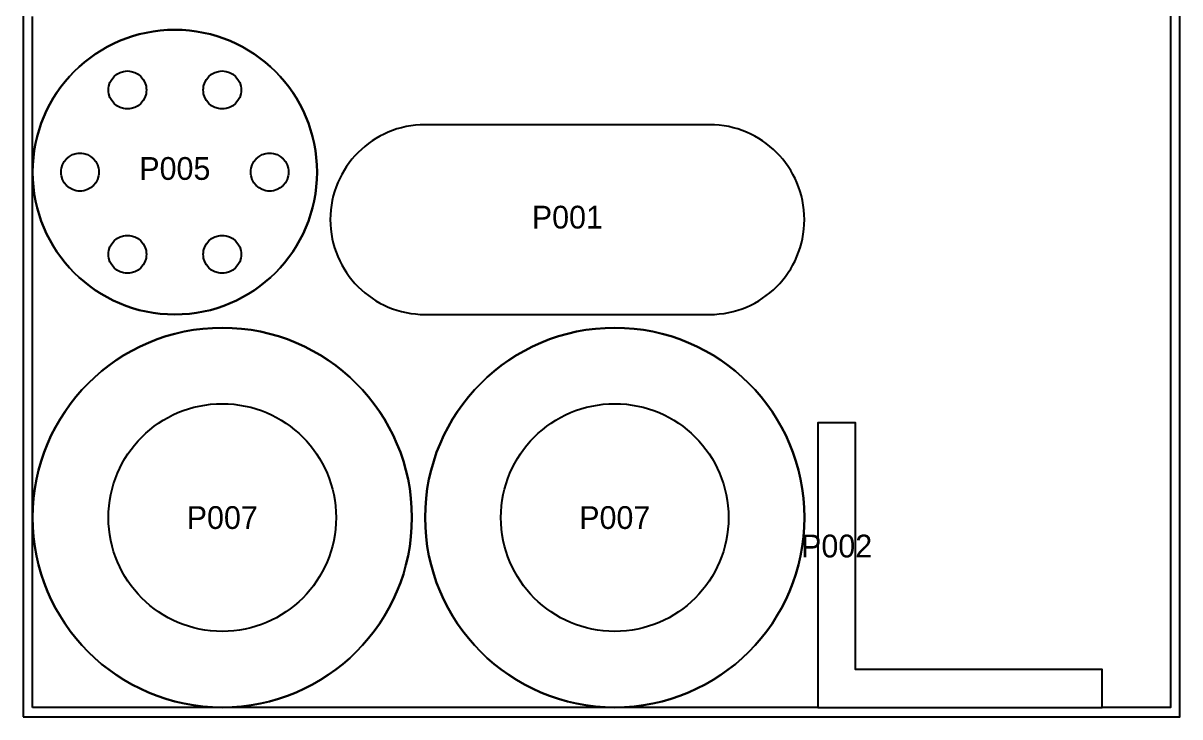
# Model space of a CAD drawing. Header units: millimetres. Extents: x 0 to 1220, y 0 to 2506.
# Drawn here: x 0 to 1220, y 0 to 731 of the extents above; entities that cross this region are included whole.
import ezdxf
from ezdxf.enums import TextEntityAlignment as Align

# ---------------------------------------------------------------- set-up
doc = ezdxf.new("R2010")
doc.units = ezdxf.units.MM
for name, color, linetype in [('CNC_BOUNDARY', 1, 'Continuous'), ('CUT', 7, 'Continuous'), ('ETCH', 2, 'Continuous'), ('OFFCUT', 4, 'Continuous')]:
    doc.layers.add(name, color=color, linetype=linetype)

msp = doc.modelspace()

# ---------------------------------------------------------------- linework, layer by layer
at = {"layer": 'CNC_BOUNDARY'}
msp.add_lwpolyline([(0, 0), (1220, 0), (1220, 2440), (0, 2440)], close=True, dxfattribs=at)
at = {"layer": 'CUT'}
for points in [[(310, 574), (309.8048, 566.281), (309.2256, 558.6634), (308.2717, 551.1565), (306.9525, 543.7698), (305.2776, 536.5127), (303.2563, 529.3946), (300.898, 522.425), (298.2123, 515.6132), (295.2084, 508.9688), (291.8958, 502.5011), (288.284, 496.2195), (284.3824, 490.1336), (280.2003, 484.2526), (275.7473, 478.5861), (271.0327, 473.1434), (266.066, 467.934), (260.8566, 462.9673), (255.4139, 458.2527), (249.7474, 453.7997), (243.8664, 449.6176), (237.7805, 445.716), (231.4989, 442.1042), (225.0312, 438.7916), (218.3868, 435.7877), (211.575, 433.102), (204.6054, 430.7437), (197.4873, 428.7224), (190.2302, 427.0475), (182.8435, 425.7283), (175.3366, 424.7744), (167.719, 424.1952), (160, 424), (152.281, 424.1952), (144.6634, 424.7744), (137.1565, 425.7283), (129.7698, 427.0475), (122.5127, 428.7224), (115.3946, 430.7437), (108.425, 433.102), (101.6132, 435.7877), (94.9688, 438.7916), (88.5011, 442.1042), (82.2195, 445.716), (76.1336, 449.6176), (70.2526, 453.7997), (64.5861, 458.2527), (59.1434, 462.9673), (53.934, 467.934), (48.9673, 473.1434), (44.2527, 478.5861), (39.7997, 484.2526), (35.6176, 490.1336), (31.716, 496.2195), (28.1042, 502.5011), (24.7916, 508.9688), (21.7877, 515.6132), (19.102, 522.425), (16.7437, 529.3946), (14.7224, 536.5127), (13.0475, 543.7698), (11.7283, 551.1565), (10.7744, 558.6634), (10.1952, 566.281), (10, 574), (10.1952, 581.719), (10.7744, 589.3366), (11.7283, 596.8435), (13.0475, 604.2302), (14.7224, 611.4873), (16.7437, 618.6054), (19.102, 625.575), (21.7877, 632.3868), (24.7916, 639.0312), (28.1042, 645.4989), (31.716, 651.7805), (35.6176, 657.8664), (39.7997, 663.7474), (44.2527, 669.4139), (48.9673, 674.8566), (53.934, 680.066), (59.1434, 685.0327), (64.5861, 689.7473), (70.2526, 694.2003), (76.1336, 698.3824), (82.2195, 702.284), (88.5011, 705.8958), (94.9688, 709.2084), (101.6132, 712.2123), (108.425, 714.898), (115.3946, 717.2563), (122.5127, 719.2776), (129.7698, 720.9525), (137.1565, 722.2717), (144.6634, 723.2256), (152.281, 723.8048), (160, 724), (167.719, 723.8048), (175.3366, 723.2256), (182.8435, 722.2717), (190.2302, 720.9525), (197.4873, 719.2776), (204.6054, 717.2563), (211.575, 714.898), (218.3868, 712.2123), (225.0312, 709.2084), (231.4989, 705.8958), (237.7805, 702.284), (243.8664, 698.3824), (249.7474, 694.2003), (255.4139, 689.7473), (260.8566, 685.0327), (266.066, 680.066), (271.0327, 674.8566), (275.7473, 669.4139), (280.2003, 663.7474), (284.3824, 657.8664), (288.284, 651.7805), (291.8958, 645.4989), (295.2084, 639.0312), (298.2123, 632.3868), (300.898, 625.575), (303.2563, 618.6054), (305.2776, 611.4873), (306.9525, 604.2302), (308.2717, 596.8435), (309.2256, 589.3366), (309.8048, 581.719), (310, 574)], [(130, 660.6025), (129.8967, 658.5577), (129.5937, 656.5718), (128.4283, 652.8176), (126.5843, 649.4204), (124.1421, 646.4604), (121.1822, 644.0182), (117.7849, 642.1742), (114.0307, 641.0089), (112.0449, 640.7058), (110, 640.6025), (107.9551, 640.7058), (105.9693, 641.0089), (102.2151, 642.1742), (98.8178, 644.0182), (95.8579, 646.4604), (93.4157, 649.4204), (91.5717, 652.8176), (90.4063, 656.5718), (90.1033, 658.5577), (90, 660.6025), (90.1033, 662.6474), (90.4063, 664.6332), (91.5717, 668.3874), (93.4157, 671.7847), (95.8579, 674.7447), (98.8178, 677.1869), (102.2151, 679.0308), (105.9693, 680.1962), (107.9551, 680.4993), (110, 680.6025), (112.0449, 680.4993), (114.0307, 680.1962), (117.7849, 679.0308), (121.1822, 677.1869), (124.1421, 674.7447), (126.5843, 671.7847), (128.4283, 668.3874), (129.5937, 664.6332), (129.8967, 662.6474), (130, 660.6025)], [(230, 660.6025), (229.8967, 658.5577), (229.5937, 656.5718), (228.4283, 652.8176), (226.5843, 649.4204), (224.1421, 646.4604), (221.1822, 644.0182), (217.7849, 642.1742), (214.0307, 641.0089), (212.0449, 640.7058), (210, 640.6025), (207.9551, 640.7058), (205.9693, 641.0089), (202.2151, 642.1742), (198.8178, 644.0182), (195.8579, 646.4604), (193.4157, 649.4204), (191.5717, 652.8176), (190.4063, 656.5718), (190.1033, 658.5577), (190, 660.6025), (190.1033, 662.6474), (190.4063, 664.6332), (191.5717, 668.3874), (193.4157, 671.7847), (195.8579, 674.7447), (198.8178, 677.1869), (202.2151, 679.0308), (205.9693, 680.1962), (207.9551, 680.4993), (210, 680.6025), (212.0449, 680.4993), (214.0307, 680.1962), (217.7849, 679.0308), (221.1822, 677.1869), (224.1421, 674.7447), (226.5843, 671.7847), (228.4283, 668.3874), (229.5937, 664.6332), (229.8967, 662.6474), (230, 660.6025)], [(424, 424), (724, 424), (729.146, 424.1301), (734.2244, 424.5163), (739.229, 425.1522), (744.1535, 426.0316), (748.9916, 427.1483), (753.7369, 428.4958), (758.3834, 430.068), (762.9245, 431.8585), (767.3541, 433.8611), (771.6659, 436.0695), (775.8536, 438.4773), (779.911, 441.0784), (783.8316, 443.8665), (787.6093, 446.8351), (791.2377, 449.9782), (794.7107, 453.2893), (798.0218, 456.7623), (801.1649, 460.3907), (804.1335, 464.1684), (806.9216, 468.089), (809.5227, 472.1464), (811.9305, 476.3341), (814.1389, 480.6459), (816.1415, 485.0755), (817.932, 489.6166), (819.5042, 494.2631), (820.8517, 499.0084), (821.9684, 503.8465), (822.8478, 508.771), (823.4837, 513.7756), (823.8699, 518.854), (824, 524), (823.8699, 529.146), (823.4837, 534.2244), (822.8478, 539.229), (821.9684, 544.1535), (820.8517, 548.9916), (819.5042, 553.7369), (817.932, 558.3834), (816.1415, 562.9245), (814.1389, 567.3541), (811.9305, 571.6659), (809.5227, 575.8536), (806.9216, 579.911), (804.1335, 583.8316), (801.1649, 587.6093), (798.0218, 591.2377), (794.7107, 594.7107), (791.2377, 598.0218), (787.6093, 601.1649), (783.8316, 604.1335), (779.911, 606.9216), (775.8536, 609.5227), (771.6659, 611.9305), (767.3541, 614.1389), (762.9245, 616.1415), (758.3834, 617.932), (753.7369, 619.5042), (748.9916, 620.8517), (744.1535, 621.9684), (739.229, 622.8478), (734.2244, 623.4837), (729.146, 623.8699), (724, 624), (424, 624), (418.854, 623.8699), (413.7756, 623.4837), (408.771, 622.8478), (403.8465, 621.9684), (399.0084, 620.8517), (394.2631, 619.5042), (389.6166, 617.932), (385.0755, 616.1415), (380.6459, 614.1389), (376.3341, 611.9305), (372.1464, 609.5227), (368.089, 606.9216), (364.1684, 604.1335), (360.3907, 601.1649), (356.7623, 598.0218), (353.2893, 594.7107), (349.9782, 591.2377), (346.8351, 587.6093), (343.8665, 583.8316), (341.0784, 579.911), (338.4773, 575.8536), (336.0695, 571.6659), (333.8611, 567.3541), (331.8585, 562.9245), (330.068, 558.3834), (328.4958, 553.7369), (327.1483, 548.9916), (326.0316, 544.1535), (325.1522, 539.229), (324.5163, 534.2244), (324.1301, 529.146), (324, 524), (324.1301, 518.854), (324.5163, 513.7756), (325.1522, 508.771), (326.0316, 503.8465), (327.1483, 499.0084), (328.4958, 494.2631), (330.068, 489.6166), (331.8585, 485.0755), (333.8611, 480.6459), (336.0695, 476.3341), (338.4773, 472.1464), (341.0784, 468.089), (343.8665, 464.1684), (346.8351, 460.3907), (349.9782, 456.7623), (353.2893, 453.2893), (356.7623, 449.9782), (360.3907, 446.8351), (364.1684, 443.8665), (368.089, 441.0784), (372.1464, 438.4773), (376.3341, 436.0695), (380.6459, 433.8611), (385.0755, 431.8585), (389.6166, 430.068), (394.2631, 428.4958), (399.0084, 427.1483), (403.8465, 426.0316), (408.771, 425.1522), (413.7756, 424.5163), (418.854, 424.1301), (424, 424)], [(80, 574), (79.8967, 571.9551), (79.5937, 569.9693), (78.4283, 566.2151), (76.5843, 562.8178), (74.1421, 559.8579), (71.1822, 557.4157), (67.7849, 555.5717), (64.0307, 554.4063), (62.0449, 554.1033), (60, 554), (57.9551, 554.1033), (55.9693, 554.4063), (52.2151, 555.5717), (48.8178, 557.4157), (45.8579, 559.8579), (43.4157, 562.8178), (41.5717, 566.2151), (40.4063, 569.9693), (40.1033, 571.9551), (40, 574), (40.1033, 576.0449), (40.4063, 578.0307), (41.5717, 581.7849), (43.4157, 585.1822), (45.8579, 588.1421), (48.8178, 590.5843), (52.2151, 592.4283), (55.9693, 593.5937), (57.9551, 593.8967), (60, 594), (62.0449, 593.8967), (64.0307, 593.5937), (67.7849, 592.4283), (71.1822, 590.5843), (74.1421, 588.1421), (76.5843, 585.1822), (78.4283, 581.7849), (79.5937, 578.0307), (79.8967, 576.0449), (80, 574)], [(280, 574), (279.8967, 571.9551), (279.5937, 569.9693), (278.4283, 566.2151), (276.5843, 562.8178), (274.1421, 559.8579), (271.1822, 557.4157), (267.7849, 555.5717), (264.0307, 554.4063), (262.0449, 554.1033), (260, 554), (257.9551, 554.1033), (255.9693, 554.4063), (252.2151, 555.5717), (248.8178, 557.4157), (245.8579, 559.8579), (243.4157, 562.8178), (241.5717, 566.2151), (240.4063, 569.9693), (240.1033, 571.9551), (240, 574), (240.1033, 576.0449), (240.4063, 578.0307), (241.5717, 581.7849), (243.4157, 585.1822), (245.8579, 588.1421), (248.8178, 590.5843), (252.2151, 592.4283), (255.9693, 593.5937), (257.9551, 593.8967), (260, 594), (262.0449, 593.8967), (264.0307, 593.5937), (267.7849, 592.4283), (271.1822, 590.5843), (274.1421, 588.1421), (276.5843, 585.1822), (278.4283, 581.7849), (279.5937, 578.0307), (279.8967, 576.0449), (280, 574)], [(130, 487.3975), (129.8967, 485.3526), (129.5937, 483.3668), (128.4283, 479.6126), (126.5843, 476.2153), (124.1421, 473.2553), (121.1822, 470.8131), (117.7849, 468.9692), (114.0307, 467.8038), (112.0449, 467.5007), (110, 467.3975), (107.9551, 467.5007), (105.9693, 467.8038), (102.2151, 468.9692), (98.8178, 470.8131), (95.8579, 473.2553), (93.4157, 476.2153), (91.5717, 479.6126), (90.4063, 483.3668), (90.1033, 485.3526), (90, 487.3975), (90.1033, 489.4423), (90.4063, 491.4282), (91.5717, 495.1824), (93.4157, 498.5796), (95.8579, 501.5396), (98.8178, 503.9818), (102.2151, 505.8258), (105.9693, 506.9911), (107.9551, 507.2942), (110, 507.3975), (112.0449, 507.2942), (114.0307, 506.9911), (117.7849, 505.8258), (121.1822, 503.9818), (124.1421, 501.5396), (126.5843, 498.5796), (128.4283, 495.1824), (129.5937, 491.4282), (129.8967, 489.4423), (130, 487.3975)], [(230, 487.3975), (229.8967, 485.3526), (229.5937, 483.3668), (228.4283, 479.6126), (226.5843, 476.2153), (224.1421, 473.2553), (221.1822, 470.8131), (217.7849, 468.9692), (214.0307, 467.8038), (212.0449, 467.5007), (210, 467.3975), (207.9551, 467.5007), (205.9693, 467.8038), (202.2151, 468.9692), (198.8178, 470.8131), (195.8579, 473.2553), (193.4157, 476.2153), (191.5717, 479.6126), (190.4063, 483.3668), (190.1033, 485.3526), (190, 487.3975), (190.1033, 489.4423), (190.4063, 491.4282), (191.5717, 495.1824), (193.4157, 498.5796), (195.8579, 501.5396), (198.8178, 503.9818), (202.2151, 505.8258), (205.9693, 506.9911), (207.9551, 507.2942), (210, 507.3975), (212.0449, 507.2942), (214.0307, 506.9911), (217.7849, 505.8258), (221.1822, 503.9818), (224.1421, 501.5396), (226.5843, 498.5796), (228.4283, 495.1824), (229.5937, 491.4282), (229.8967, 489.4423), (230, 487.3975)], [(410, 210), (409.7398, 199.708), (408.9674, 189.5512), (407.6956, 179.542), (405.9367, 169.693), (403.7035, 160.0169), (401.0084, 150.5261), (397.8641, 141.2333), (394.283, 132.151), (390.2778, 123.2917), (385.8611, 114.6681), (381.0453, 106.2927), (375.8431, 98.1781), (370.2671, 90.3368), (364.3297, 82.7814), (358.0436, 75.5245), (351.4214, 68.5786), (344.4755, 61.9564), (337.2186, 55.6703), (329.6632, 49.7329), (321.8219, 44.1569), (313.7073, 38.9547), (305.3319, 34.1389), (296.7083, 29.7222), (287.849, 25.717), (278.7667, 22.1359), (269.4739, 18.9916), (259.9831, 16.2965), (250.307, 14.0633), (240.458, 12.3044), (230.4488, 11.0326), (220.292, 10.2602), (210, 10), (199.708, 10.2602), (189.5512, 11.0326), (179.542, 12.3044), (169.693, 14.0633), (160.0169, 16.2965), (150.5261, 18.9916), (141.2333, 22.1359), (132.151, 25.717), (123.2917, 29.7222), (114.6681, 34.1389), (106.2927, 38.9547), (98.1781, 44.1569), (90.3368, 49.7329), (82.7814, 55.6703), (75.5245, 61.9564), (68.5786, 68.5786), (61.9564, 75.5245), (55.6703, 82.7814), (49.7329, 90.3368), (44.1569, 98.1781), (38.9547, 106.2927), (34.1389, 114.6681), (29.7222, 123.2917), (25.717, 132.151), (22.1359, 141.2333), (18.9916, 150.5261), (16.2965, 160.0169), (14.0633, 169.693), (12.3044, 179.542), (11.0326, 189.5512), (10.2602, 199.708), (10, 210), (10.2602, 220.292), (11.0326, 230.4488), (12.3044, 240.458), (14.0633, 250.307), (16.2965, 259.9831), (18.9916, 269.4739), (22.1359, 278.7667), (25.717, 287.849), (29.7222, 296.7083), (34.1389, 305.3319), (38.9547, 313.7073), (44.1569, 321.8219), (49.7329, 329.6632), (55.6703, 337.2186), (61.9564, 344.4755), (68.5786, 351.4214), (75.5245, 358.0436), (82.7814, 364.3297), (90.3368, 370.2671), (98.1781, 375.8431), (106.2927, 381.0453), (114.6681, 385.8611), (123.2917, 390.2778), (132.151, 394.283), (141.2333, 397.8641), (150.5261, 401.0084), (160.0169, 403.7035), (169.693, 405.9367), (179.542, 407.6956), (189.5512, 408.9674), (199.708, 409.7398), (210, 410), (220.292, 409.7398), (230.4488, 408.9674), (240.458, 407.6956), (250.307, 405.9367), (259.9831, 403.7035), (269.4739, 401.0084), (278.7667, 397.8641), (287.849, 394.283), (296.7083, 390.2778), (305.3319, 385.8611), (313.7073, 381.0453), (321.8219, 375.8431), (329.6632, 370.2671), (337.2186, 364.3297), (344.4755, 358.0436), (351.4214, 351.4214), (358.0436, 344.4755), (364.3297, 337.2186), (370.2671, 329.6632), (375.8431, 321.8219), (381.0453, 313.7073), (385.8611, 305.3319), (390.2778, 296.7083), (394.283, 287.849), (397.8641, 278.7667), (401.0084, 269.4739), (403.7035, 259.9831), (405.9367, 250.307), (407.6956, 240.458), (408.9674, 230.4488), (409.7398, 220.292), (410, 210)], [(824, 210), (823.7398, 199.708), (822.9674, 189.5512), (821.6956, 179.542), (819.9367, 169.693), (817.7035, 160.0169), (815.0084, 150.5261), (811.8641, 141.2333), (808.283, 132.151), (804.2778, 123.2917), (799.8611, 114.6681), (795.0453, 106.2927), (789.8431, 98.1781), (784.2671, 90.3368), (778.3297, 82.7814), (772.0436, 75.5245), (765.4214, 68.5786), (758.4755, 61.9564), (751.2186, 55.6703), (743.6632, 49.7329), (735.8219, 44.1569), (727.7073, 38.9547), (719.3319, 34.1389), (710.7083, 29.7222), (701.849, 25.717), (692.7667, 22.1359), (683.4739, 18.9916), (673.9831, 16.2965), (664.307, 14.0633), (654.458, 12.3044), (644.4488, 11.0326), (634.292, 10.2602), (624, 10), (613.708, 10.2602), (603.5512, 11.0326), (593.542, 12.3044), (583.693, 14.0633), (574.0169, 16.2965), (564.5261, 18.9916), (555.2333, 22.1359), (546.151, 25.717), (537.2917, 29.7222), (528.6681, 34.1389), (520.2927, 38.9547), (512.1781, 44.1569), (504.3368, 49.7329), (496.7814, 55.6703), (489.5245, 61.9564), (482.5786, 68.5786), (475.9564, 75.5245), (469.6703, 82.7814), (463.7329, 90.3368), (458.1569, 98.1781), (452.9547, 106.2927), (448.1389, 114.6681), (443.7222, 123.2917), (439.717, 132.151), (436.1359, 141.2333), (432.9916, 150.5261), (430.2965, 160.0169), (428.0633, 169.693), (426.3044, 179.542), (425.0326, 189.5512), (424.2602, 199.708), (424, 210), (424.2602, 220.292), (425.0326, 230.4488), (426.3044, 240.458), (428.0633, 250.307), (430.2965, 259.9831), (432.9916, 269.4739), (436.1359, 278.7667), (439.717, 287.849), (443.7222, 296.7083), (448.1389, 305.3319), (452.9547, 313.7073), (458.1569, 321.8219), (463.7329, 329.6632), (469.6703, 337.2186), (475.9564, 344.4755), (482.5786, 351.4214), (489.5245, 358.0436), (496.7814, 364.3297), (504.3368, 370.2671), (512.1781, 375.8431), (520.2927, 381.0453), (528.6681, 385.8611), (537.2917, 390.2778), (546.151, 394.283), (555.2333, 397.8641), (564.5261, 401.0084), (574.0169, 403.7035), (583.693, 405.9367), (593.542, 407.6956), (603.5512, 408.9674), (613.708, 409.7398), (624, 410), (634.292, 409.7398), (644.4488, 408.9674), (654.458, 407.6956), (664.307, 405.9367), (673.9831, 403.7035), (683.4739, 401.0084), (692.7667, 397.8641), (701.849, 394.283), (710.7083, 390.2778), (719.3319, 385.8611), (727.7073, 381.0453), (735.8219, 375.8431), (743.6632, 370.2671), (751.2186, 364.3297), (758.4755, 358.0436), (765.4214, 351.4214), (772.0436, 344.4755), (778.3297, 337.2186), (784.2671, 329.6632), (789.8431, 321.8219), (795.0453, 313.7073), (799.8611, 305.3319), (804.2778, 296.7083), (808.283, 287.849), (811.8641, 278.7667), (815.0084, 269.4739), (817.7035, 259.9831), (819.9367, 250.307), (821.6956, 240.458), (822.9674, 230.4488), (823.7398, 220.292), (824, 210)], [(330, 210), (329.8439, 203.8248), (329.3805, 197.7307), (328.6173, 191.7252), (327.562, 185.8158), (326.2221, 180.0101), (324.605, 174.3157), (322.7184, 168.74), (320.5698, 163.2906), (318.1667, 157.975), (315.5166, 152.8009), (312.6272, 147.7756), (309.5059, 142.9069), (306.1603, 138.2021), (302.5978, 133.6689), (298.8262, 129.3147), (294.8528, 125.1472), (290.6853, 121.1738), (286.3311, 117.4022), (281.7979, 113.8397), (277.0931, 110.4941), (272.2244, 107.3728), (267.1991, 104.4834), (262.025, 101.8333), (256.7094, 99.4302), (251.26, 97.2816), (245.6843, 95.395), (239.9899, 93.7779), (234.1842, 92.438), (228.2748, 91.3827), (222.2693, 90.6195), (216.1752, 90.1561), (210, 90), (203.8248, 90.1561), (197.7307, 90.6195), (191.7252, 91.3827), (185.8158, 92.438), (180.0101, 93.7779), (174.3157, 95.395), (168.74, 97.2816), (163.2906, 99.4302), (157.975, 101.8333), (152.8009, 104.4834), (147.7756, 107.3728), (142.9069, 110.4941), (138.2021, 113.8397), (133.6689, 117.4022), (129.3147, 121.1738), (125.1472, 125.1472), (121.1738, 129.3147), (117.4022, 133.6689), (113.8397, 138.2021), (110.4941, 142.9069), (107.3728, 147.7756), (104.4834, 152.8009), (101.8333, 157.975), (99.4302, 163.2906), (97.2816, 168.74), (95.395, 174.3157), (93.7779, 180.0101), (92.438, 185.8158), (91.3827, 191.7252), (90.6195, 197.7307), (90.1561, 203.8248), (90, 210), (90.1561, 216.1752), (90.6195, 222.2693), (91.3827, 228.2748), (92.438, 234.1842), (93.7779, 239.9899), (95.395, 245.6843), (97.2816, 251.26), (99.4302, 256.7094), (101.8333, 262.025), (104.4834, 267.1991), (107.3728, 272.2244), (110.4941, 277.0931), (113.8397, 281.7979), (117.4022, 286.3311), (121.1738, 290.6853), (125.1472, 294.8528), (129.3147, 298.8262), (133.6689, 302.5978), (138.2021, 306.1603), (142.9069, 309.5059), (147.7756, 312.6272), (152.8009, 315.5166), (157.975, 318.1667), (163.2906, 320.5698), (168.74, 322.7184), (174.3157, 324.605), (180.0101, 326.2221), (185.8158, 327.562), (191.7252, 328.6173), (197.7307, 329.3805), (203.8248, 329.8439), (210, 330), (216.1752, 329.8439), (222.2693, 329.3805), (228.2748, 328.6173), (234.1842, 327.562), (239.9899, 326.2221), (245.6843, 324.605), (251.26, 322.7184), (256.7094, 320.5698), (262.025, 318.1667), (267.1991, 315.5166), (272.2244, 312.6272), (277.0931, 309.5059), (281.7979, 306.1603), (286.3311, 302.5978), (290.6853, 298.8262), (294.8528, 294.8528), (298.8262, 290.6853), (302.5978, 286.3311), (306.1603, 281.7979), (309.5059, 277.0931), (312.6272, 272.2244), (315.5166, 267.1991), (318.1667, 262.025), (320.5698, 256.7094), (322.7184, 251.26), (324.605, 245.6843), (326.2221, 239.9899), (327.562, 234.1842), (328.6173, 228.2748), (329.3805, 222.2693), (329.8439, 216.1752), (330, 210)], [(744, 210), (743.8439, 203.8248), (743.3805, 197.7307), (742.6173, 191.7252), (741.562, 185.8158), (740.2221, 180.0101), (738.605, 174.3157), (736.7184, 168.74), (734.5698, 163.2906), (732.1667, 157.975), (729.5166, 152.8009), (726.6272, 147.7756), (723.5059, 142.9069), (720.1603, 138.2021), (716.5978, 133.6689), (712.8262, 129.3147), (708.8528, 125.1472), (704.6853, 121.1738), (700.3311, 117.4022), (695.7979, 113.8397), (691.0931, 110.4941), (686.2244, 107.3728), (681.1991, 104.4834), (676.025, 101.8333), (670.7094, 99.4302), (665.26, 97.2816), (659.6843, 95.395), (653.9899, 93.7779), (648.1842, 92.438), (642.2748, 91.3827), (636.2693, 90.6195), (630.1752, 90.1561), (624, 90), (617.8248, 90.1561), (611.7307, 90.6195), (605.7252, 91.3827), (599.8158, 92.438), (594.0101, 93.7779), (588.3157, 95.395), (582.74, 97.2816), (577.2906, 99.4302), (571.975, 101.8333), (566.8009, 104.4834), (561.7756, 107.3728), (556.9069, 110.4941), (552.2021, 113.8397), (547.6689, 117.4022), (543.3147, 121.1738), (539.1472, 125.1472), (535.1738, 129.3147), (531.4022, 133.6689), (527.8397, 138.2021), (524.4941, 142.9069), (521.3728, 147.7756), (518.4834, 152.8009), (515.8333, 157.975), (513.4302, 163.2906), (511.2816, 168.74), (509.395, 174.3157), (507.7779, 180.0101), (506.438, 185.8158), (505.3827, 191.7252), (504.6195, 197.7307), (504.1561, 203.8248), (504, 210), (504.1561, 216.1752), (504.6195, 222.2693), (505.3827, 228.2748), (506.438, 234.1842), (507.7779, 239.9899), (509.395, 245.6843), (511.2816, 251.26), (513.4302, 256.7094), (515.8333, 262.025), (518.4834, 267.1991), (521.3728, 272.2244), (524.4941, 277.0931), (527.8397, 281.7979), (531.4022, 286.3311), (535.1738, 290.6853), (539.1472, 294.8528), (543.3147, 298.8262), (547.6689, 302.5978), (552.2021, 306.1603), (556.9069, 309.5059), (561.7756, 312.6272), (566.8009, 315.5166), (571.975, 318.1667), (577.2906, 320.5698), (582.74, 322.7184), (588.3157, 324.605), (594.0101, 326.2221), (599.8158, 327.562), (605.7252, 328.6173), (611.7307, 329.3805), (617.8248, 329.8439), (624, 330), (630.1752, 329.8439), (636.2693, 329.3805), (642.2748, 328.6173), (648.1842, 327.562), (653.9899, 326.2221), (659.6843, 324.605), (665.26, 322.7184), (670.7094, 320.5698), (676.025, 318.1667), (681.1991, 315.5166), (686.2244, 312.6272), (691.0931, 309.5059), (695.7979, 306.1603), (700.3311, 302.5978), (704.6853, 298.8262), (708.8528, 294.8528), (712.8262, 290.6853), (716.5978, 286.3311), (720.1603, 281.7979), (723.5059, 277.0931), (726.6272, 272.2244), (729.5166, 267.1991), (732.1667, 262.025), (734.5698, 256.7094), (736.7184, 251.26), (738.605, 245.6843), (740.2221, 239.9899), (741.562, 234.1842), (742.6173, 228.2748), (743.3805, 222.2693), (743.8439, 216.1752), (744, 210)], [(838, 10), (1138, 10), (1138, 50), (878, 50), (878, 310), (838, 310), (838, 10)]]:
    msp.add_lwpolyline(points, close=True, dxfattribs=at)
at = {"layer": 'OFFCUT'}
msp.add_lwpolyline([(1210, 2430), (1210, 10), (1138, 10), (1138, 50), (878, 50), (878, 310), (838, 310), (838, 10), (624, 10), (210, 10), (220.292, 10.2602), (230.4488, 11.0326), (240.458, 12.3044), (250.307, 14.0633), (259.9831, 16.2965), (269.4739, 18.9916), (278.7667, 22.1359), (287.849, 25.717), (296.7083, 29.7222), (305.3319, 34.1389), (313.7073, 38.9547), (321.8219, 44.1569), (329.6632, 49.7329), (337.2186, 55.6703), (344.4755, 61.9564), (351.4214, 68.5786), (358.0436, 75.5245), (364.3297, 82.7814), (370.2671, 90.3368), (375.8431, 98.1781), (381.0453, 106.2927), (385.8611, 114.6681), (390.2778, 123.2917), (394.283, 132.151), (397.8641, 141.2333), (401.0084, 150.5261), (403.7035, 160.0169), (405.9367, 169.693), (407.6956, 179.542), (408.9674, 189.5512), (409.7398, 199.708), (410, 210), (409.7398, 220.292), (408.9674, 230.4488), (407.6956, 240.458), (405.9367, 250.307), (403.7035, 259.9831), (401.0084, 269.4739), (397.8641, 278.7667), (394.283, 287.849), (390.2778, 296.7083), (385.8611, 305.3319), (381.0453, 313.7073), (375.8431, 321.8219), (370.2671, 329.6632), (364.3297, 337.2186), (358.0436, 344.4755), (351.4214, 351.4214), (344.4755, 358.0436), (337.2186, 364.3297), (329.6632, 370.2671), (321.8219, 375.8431), (313.7073, 381.0453), (305.3319, 385.8611), (296.7083, 390.2778), (287.849, 394.283), (278.7667, 397.8641), (269.4739, 401.0084), (259.9831, 403.7035), (250.307, 405.9367), (240.458, 407.6956), (230.4488, 408.9674), (220.292, 409.7398), (210, 410), (199.708, 409.7398), (189.5512, 408.9674), (179.542, 407.6956), (169.693, 405.9367), (160.0169, 403.7035), (150.5261, 401.0084), (141.2333, 397.8641), (132.151, 394.283), (123.2917, 390.2778), (114.6681, 385.8611), (106.2927, 381.0453), (98.1781, 375.8431), (90.3368, 370.2671), (82.7814, 364.3297), (75.5245, 358.0436), (68.5786, 351.4214), (61.9564, 344.4755), (55.6703, 337.2186), (49.7329, 329.6632), (44.1569, 321.8219), (38.9547, 313.7073), (34.1389, 305.3319), (29.7222, 296.7083), (25.717, 287.849), (22.1359, 278.7667), (18.9916, 269.4739), (16.2965, 259.9831), (14.0633, 250.307), (12.3044, 240.458), (11.0326, 230.4488), (10.2602, 220.292), (10, 210), (10, 574), (10, 738)], dxfattribs=at)
for points in [[(10.1952, 566.281), (10.7744, 558.6634), (11.7283, 551.1565), (13.0475, 543.7698), (14.7224, 536.5127), (16.7437, 529.3946), (19.102, 522.425), (21.7877, 515.6132), (24.7916, 508.9688), (28.1042, 502.5011), (31.716, 496.2195), (35.6176, 490.1336), (39.7997, 484.2526), (44.2527, 478.5861), (48.9673, 473.1434), (53.934, 467.934), (59.1434, 462.9673), (64.5861, 458.2527), (70.2526, 453.7997), (76.1336, 449.6176), (82.2195, 445.716), (88.5011, 442.1042), (94.9688, 438.7916), (101.6132, 435.7877), (108.425, 433.102), (115.3946, 430.7437), (122.5127, 428.7224), (129.7698, 427.0475), (137.1565, 425.7283), (144.6634, 424.7744), (152.281, 424.1952), (160, 424), (167.719, 424.1952), (175.3366, 424.7744), (182.8435, 425.7283), (190.2302, 427.0475), (197.4873, 428.7224), (204.6054, 430.7437), (211.575, 433.102), (218.3868, 435.7877), (225.0312, 438.7916), (231.4989, 442.1042), (237.7805, 445.716), (243.8664, 449.6176), (249.7474, 453.7997), (255.4139, 458.2527), (260.8566, 462.9673), (266.066, 467.934), (271.0327, 473.1434), (275.7473, 478.5861), (280.2003, 484.2526), (284.3824, 490.1336), (288.284, 496.2195), (291.8958, 502.5011), (295.2084, 508.9688), (298.2123, 515.6132), (300.898, 522.425), (303.2563, 529.3946), (305.2776, 536.5127), (306.9525, 543.7698), (308.2717, 551.1565), (309.2256, 558.6634), (309.8048, 566.281), (310, 574), (309.8048, 581.719), (309.2256, 589.3366), (308.2717, 596.8435), (306.9525, 604.2302), (305.2776, 611.4873), (303.2563, 618.6054), (300.898, 625.575), (298.2123, 632.3868), (295.2084, 639.0312), (291.8958, 645.4989), (288.284, 651.7805), (284.3824, 657.8664), (280.2003, 663.7474), (275.7473, 669.4139), (271.0327, 674.8566), (266.066, 680.066), (260.8566, 685.0327), (255.4139, 689.7473), (249.7474, 694.2003), (243.8664, 698.3824), (237.7805, 702.284), (231.4989, 705.8958), (225.0312, 709.2084), (218.3868, 712.2123), (211.575, 714.898), (204.6054, 717.2563), (197.4873, 719.2776), (190.2302, 720.9525), (182.8435, 722.2717), (175.3366, 723.2256), (167.719, 723.8048), (160, 724), (152.281, 723.8048), (144.6634, 723.2256), (137.1565, 722.2717), (129.7698, 720.9525), (122.5127, 719.2776), (115.3946, 717.2563), (108.425, 714.898), (101.6132, 712.2123), (94.9688, 709.2084), (88.5011, 705.8958), (82.2195, 702.284), (76.1336, 698.3824), (70.2526, 694.2003), (64.5861, 689.7473), (59.1434, 685.0327), (53.934, 680.066), (48.9673, 674.8566), (44.2527, 669.4139), (39.7997, 663.7474), (35.6176, 657.8664), (31.716, 651.7805), (28.1042, 645.4989), (24.7916, 639.0312), (21.7877, 632.3868), (19.102, 625.575), (16.7437, 618.6054), (14.7224, 611.4873), (13.0475, 604.2302), (11.7283, 596.8435), (10.7744, 589.3366), (10.1952, 581.719), (10, 574), (10.1952, 566.281)], [(10.1952, 566.281), (10.7744, 558.6634), (11.7283, 551.1565), (13.0475, 543.7698), (14.7224, 536.5127), (16.7437, 529.3946), (19.102, 522.425), (21.7877, 515.6132), (24.7916, 508.9688), (28.1042, 502.5011), (31.716, 496.2195), (35.6176, 490.1336), (39.7997, 484.2526), (44.2527, 478.5861), (48.9673, 473.1434), (53.934, 467.934), (59.1434, 462.9673), (64.5861, 458.2527), (70.2526, 453.7997), (76.1336, 449.6176), (82.2195, 445.716), (88.5011, 442.1042), (94.9688, 438.7916), (101.6132, 435.7877), (108.425, 433.102), (115.3946, 430.7437), (122.5127, 428.7224), (129.7698, 427.0475), (137.1565, 425.7283), (144.6634, 424.7744), (152.281, 424.1952), (160, 424), (167.719, 424.1952), (175.3366, 424.7744), (182.8435, 425.7283), (190.2302, 427.0475), (197.4873, 428.7224), (204.6054, 430.7437), (211.575, 433.102), (218.3868, 435.7877), (225.0312, 438.7916), (231.4989, 442.1042), (237.7805, 445.716), (243.8664, 449.6176), (249.7474, 453.7997), (255.4139, 458.2527), (260.8566, 462.9673), (266.066, 467.934), (271.0327, 473.1434), (275.7473, 478.5861), (280.2003, 484.2526), (284.3824, 490.1336), (288.284, 496.2195), (291.8958, 502.5011), (295.2084, 508.9688), (298.2123, 515.6132), (300.898, 522.425), (303.2563, 529.3946), (305.2776, 536.5127), (306.9525, 543.7698), (308.2717, 551.1565), (309.2256, 558.6634), (309.8048, 566.281), (310, 574), (309.8048, 581.719), (309.2256, 589.3366), (308.2717, 596.8435), (306.9525, 604.2302), (305.2776, 611.4873), (303.2563, 618.6054), (300.898, 625.575), (298.2123, 632.3868), (295.2084, 639.0312), (291.8958, 645.4989), (288.284, 651.7805), (284.3824, 657.8664), (280.2003, 663.7474), (275.7473, 669.4139), (271.0327, 674.8566), (266.066, 680.066), (260.8566, 685.0327), (255.4139, 689.7473), (249.7474, 694.2003), (243.8664, 698.3824), (237.7805, 702.284), (231.4989, 705.8958), (225.0312, 709.2084), (218.3868, 712.2123), (211.575, 714.898), (204.6054, 717.2563), (197.4873, 719.2776), (190.2302, 720.9525), (182.8435, 722.2717), (175.3366, 723.2256), (167.719, 723.8048), (160, 724), (152.281, 723.8048), (144.6634, 723.2256), (137.1565, 722.2717), (129.7698, 720.9525), (122.5127, 719.2776), (115.3946, 717.2563), (108.425, 714.898), (101.6132, 712.2123), (94.9688, 709.2084), (88.5011, 705.8958), (82.2195, 702.284), (76.1336, 698.3824), (70.2526, 694.2003), (64.5861, 689.7473), (59.1434, 685.0327), (53.934, 680.066), (48.9673, 674.8566), (44.2527, 669.4139), (39.7997, 663.7474), (35.6176, 657.8664), (31.716, 651.7805), (28.1042, 645.4989), (24.7916, 639.0312), (21.7877, 632.3868), (19.102, 625.575), (16.7437, 618.6054), (14.7224, 611.4873), (13.0475, 604.2302), (11.7283, 596.8435), (10.7744, 589.3366), (10.1952, 581.719), (10, 574), (10.1952, 566.281)], [(408.771, 425.1522), (413.7756, 424.5163), (418.854, 424.1301), (424, 424), (724, 424), (729.146, 424.1301), (734.2244, 424.5163), (739.229, 425.1522), (744.1535, 426.0316), (748.9916, 427.1483), (753.7369, 428.4958), (758.3834, 430.068), (762.9245, 431.8585), (767.3541, 433.8611), (771.6659, 436.0695), (775.8536, 438.4773), (779.911, 441.0784), (783.8316, 443.8665), (787.6093, 446.8351), (791.2377, 449.9782), (794.7107, 453.2893), (798.0218, 456.7623), (801.1649, 460.3907), (804.1335, 464.1684), (806.9216, 468.089), (809.5227, 472.1464), (811.9305, 476.3341), (814.1389, 480.6459), (816.1415, 485.0755), (817.932, 489.6166), (819.5042, 494.2631), (820.8517, 499.0084), (821.9684, 503.8465), (822.8478, 508.771), (823.4837, 513.7756), (823.8699, 518.854), (824, 524), (823.8699, 529.146), (823.4837, 534.2244), (822.8478, 539.229), (821.9684, 544.1535), (820.8517, 548.9916), (819.5042, 553.7369), (817.932, 558.3834), (816.1415, 562.9245), (814.1389, 567.3541), (811.9305, 571.6659), (809.5227, 575.8536), (806.9216, 579.911), (804.1335, 583.8316), (801.1649, 587.6093), (798.0218, 591.2377), (794.7107, 594.7107), (791.2377, 598.0218), (787.6093, 601.1649), (783.8316, 604.1335), (779.911, 606.9216), (775.8536, 609.5227), (771.6659, 611.9305), (767.3541, 614.1389), (762.9245, 616.1415), (758.3834, 617.932), (753.7369, 619.5042), (748.9916, 620.8517), (744.1535, 621.9684), (739.229, 622.8478), (734.2244, 623.4837), (729.146, 623.8699), (724, 624), (424, 624), (418.854, 623.8699), (413.7756, 623.4837), (408.771, 622.8478), (403.8465, 621.9684), (399.0084, 620.8517), (394.2631, 619.5042), (389.6166, 617.932), (385.0755, 616.1415), (380.6459, 614.1389), (376.3341, 611.9305), (372.1464, 609.5227), (368.089, 606.9216), (364.1684, 604.1335), (360.3907, 601.1649), (356.7623, 598.0218), (353.2893, 594.7107), (349.9782, 591.2377), (346.8351, 587.6093), (343.8665, 583.8316), (341.0784, 579.911), (338.4773, 575.8536), (336.0695, 571.6659), (333.8611, 567.3541), (331.8585, 562.9245), (330.068, 558.3834), (328.4958, 553.7369), (327.1483, 548.9916), (326.0316, 544.1535), (325.1522, 539.229), (324.5163, 534.2244), (324.1301, 529.146), (324, 524), (324.1301, 518.854), (324.5163, 513.7756), (325.1522, 508.771), (326.0316, 503.8465), (327.1483, 499.0084), (328.4958, 494.2631), (330.068, 489.6166), (331.8585, 485.0755), (333.8611, 480.6459), (336.0695, 476.3341), (338.4773, 472.1464), (341.0784, 468.089), (343.8665, 464.1684), (346.8351, 460.3907), (349.9782, 456.7623), (353.2893, 453.2893), (356.7623, 449.9782), (360.3907, 446.8351), (364.1684, 443.8665), (368.089, 441.0784), (372.1464, 438.4773), (376.3341, 436.0695), (380.6459, 433.8611), (385.0755, 431.8585), (389.6166, 430.068), (394.2631, 428.4958), (399.0084, 427.1483), (403.8465, 426.0316), (408.771, 425.1522)], [(408.771, 425.1522), (413.7756, 424.5163), (418.854, 424.1301), (424, 424), (724, 424), (729.146, 424.1301), (734.2244, 424.5163), (739.229, 425.1522), (744.1535, 426.0316), (748.9916, 427.1483), (753.7369, 428.4958), (758.3834, 430.068), (762.9245, 431.8585), (767.3541, 433.8611), (771.6659, 436.0695), (775.8536, 438.4773), (779.911, 441.0784), (783.8316, 443.8665), (787.6093, 446.8351), (791.2377, 449.9782), (794.7107, 453.2893), (798.0218, 456.7623), (801.1649, 460.3907), (804.1335, 464.1684), (806.9216, 468.089), (809.5227, 472.1464), (811.9305, 476.3341), (814.1389, 480.6459), (816.1415, 485.0755), (817.932, 489.6166), (819.5042, 494.2631), (820.8517, 499.0084), (821.9684, 503.8465), (822.8478, 508.771), (823.4837, 513.7756), (823.8699, 518.854), (824, 524), (823.8699, 529.146), (823.4837, 534.2244), (822.8478, 539.229), (821.9684, 544.1535), (820.8517, 548.9916), (819.5042, 553.7369), (817.932, 558.3834), (816.1415, 562.9245), (814.1389, 567.3541), (811.9305, 571.6659), (809.5227, 575.8536), (806.9216, 579.911), (804.1335, 583.8316), (801.1649, 587.6093), (798.0218, 591.2377), (794.7107, 594.7107), (791.2377, 598.0218), (787.6093, 601.1649), (783.8316, 604.1335), (779.911, 606.9216), (775.8536, 609.5227), (771.6659, 611.9305), (767.3541, 614.1389), (762.9245, 616.1415), (758.3834, 617.932), (753.7369, 619.5042), (748.9916, 620.8517), (744.1535, 621.9684), (739.229, 622.8478), (734.2244, 623.4837), (729.146, 623.8699), (724, 624), (424, 624), (418.854, 623.8699), (413.7756, 623.4837), (408.771, 622.8478), (403.8465, 621.9684), (399.0084, 620.8517), (394.2631, 619.5042), (389.6166, 617.932), (385.0755, 616.1415), (380.6459, 614.1389), (376.3341, 611.9305), (372.1464, 609.5227), (368.089, 606.9216), (364.1684, 604.1335), (360.3907, 601.1649), (356.7623, 598.0218), (353.2893, 594.7107), (349.9782, 591.2377), (346.8351, 587.6093), (343.8665, 583.8316), (341.0784, 579.911), (338.4773, 575.8536), (336.0695, 571.6659), (333.8611, 567.3541), (331.8585, 562.9245), (330.068, 558.3834), (328.4958, 553.7369), (327.1483, 548.9916), (326.0316, 544.1535), (325.1522, 539.229), (324.5163, 534.2244), (324.1301, 529.146), (324, 524), (324.1301, 518.854), (324.5163, 513.7756), (325.1522, 508.771), (326.0316, 503.8465), (327.1483, 499.0084), (328.4958, 494.2631), (330.068, 489.6166), (331.8585, 485.0755), (333.8611, 480.6459), (336.0695, 476.3341), (338.4773, 472.1464), (341.0784, 468.089), (343.8665, 464.1684), (346.8351, 460.3907), (349.9782, 456.7623), (353.2893, 453.2893), (356.7623, 449.9782), (360.3907, 446.8351), (364.1684, 443.8665), (368.089, 441.0784), (372.1464, 438.4773), (376.3341, 436.0695), (380.6459, 433.8611), (385.0755, 431.8585), (389.6166, 430.068), (394.2631, 428.4958), (399.0084, 427.1483), (403.8465, 426.0316), (408.771, 425.1522)], [(634.292, 10.2602), (644.4488, 11.0326), (654.458, 12.3044), (664.307, 14.0633), (673.9831, 16.2965), (683.4739, 18.9916), (692.7667, 22.1359), (701.849, 25.717), (710.7083, 29.7222), (719.3319, 34.1389), (727.7073, 38.9547), (735.8219, 44.1569), (743.6632, 49.7329), (751.2186, 55.6703), (758.4755, 61.9564), (765.4214, 68.5786), (772.0436, 75.5245), (778.3297, 82.7814), (784.2671, 90.3368), (789.8431, 98.1781), (795.0453, 106.2927), (799.8611, 114.6681), (804.2778, 123.2917), (808.283, 132.151), (811.8641, 141.2333), (815.0084, 150.5261), (817.7035, 160.0169), (819.9367, 169.693), (821.6956, 179.542), (822.9674, 189.5512), (823.7398, 199.708), (824, 210), (823.7398, 220.292), (822.9674, 230.4488), (821.6956, 240.458), (819.9367, 250.307), (817.7035, 259.9831), (815.0084, 269.4739), (811.8641, 278.7667), (808.283, 287.849), (804.2778, 296.7083), (799.8611, 305.3319), (795.0453, 313.7073), (789.8431, 321.8219), (784.2671, 329.6632), (778.3297, 337.2186), (772.0436, 344.4755), (765.4214, 351.4214), (758.4755, 358.0436), (751.2186, 364.3297), (743.6632, 370.2671), (735.8219, 375.8431), (727.7073, 381.0453), (719.3319, 385.8611), (710.7083, 390.2778), (701.849, 394.283), (692.7667, 397.8641), (683.4739, 401.0084), (673.9831, 403.7035), (664.307, 405.9367), (654.458, 407.6956), (644.4488, 408.9674), (634.292, 409.7398), (624, 410), (613.708, 409.7398), (603.5512, 408.9674), (593.542, 407.6956), (583.693, 405.9367), (574.0169, 403.7035), (564.5261, 401.0084), (555.2333, 397.8641), (546.151, 394.283), (537.2917, 390.2778), (528.6681, 385.8611), (520.2927, 381.0453), (512.1781, 375.8431), (504.3368, 370.2671), (496.7814, 364.3297), (489.5245, 358.0436), (482.5786, 351.4214), (475.9564, 344.4755), (469.6703, 337.2186), (463.7329, 329.6632), (458.1569, 321.8219), (452.9547, 313.7073), (448.1389, 305.3319), (443.7222, 296.7083), (439.717, 287.849), (436.1359, 278.7667), (432.9916, 269.4739), (430.2965, 259.9831), (428.0633, 250.307), (426.3044, 240.458), (425.0326, 230.4488), (424.2602, 220.292), (424, 210), (424.2602, 199.708), (425.0326, 189.5512), (426.3044, 179.542), (428.0633, 169.693), (430.2965, 160.0169), (432.9916, 150.5261), (436.1359, 141.2333), (439.717, 132.151), (443.7222, 123.2917), (448.1389, 114.6681), (452.9547, 106.2927), (458.1569, 98.1781), (463.7329, 90.3368), (469.6703, 82.7814), (475.9564, 75.5245), (482.5786, 68.5786), (489.5245, 61.9564), (496.7814, 55.6703), (504.3368, 49.7329), (512.1781, 44.1569), (520.2927, 38.9547), (528.6681, 34.1389), (537.2917, 29.7222), (546.151, 25.717), (555.2333, 22.1359), (564.5261, 18.9916), (574.0169, 16.2965), (583.693, 14.0633), (593.542, 12.3044), (603.5512, 11.0326), (613.708, 10.2602), (624, 10), (634.292, 10.2602)], [(634.292, 10.2602), (644.4488, 11.0326), (654.458, 12.3044), (664.307, 14.0633), (673.9831, 16.2965), (683.4739, 18.9916), (692.7667, 22.1359), (701.849, 25.717), (710.7083, 29.7222), (719.3319, 34.1389), (727.7073, 38.9547), (735.8219, 44.1569), (743.6632, 49.7329), (751.2186, 55.6703), (758.4755, 61.9564), (765.4214, 68.5786), (772.0436, 75.5245), (778.3297, 82.7814), (784.2671, 90.3368), (789.8431, 98.1781), (795.0453, 106.2927), (799.8611, 114.6681), (804.2778, 123.2917), (808.283, 132.151), (811.8641, 141.2333), (815.0084, 150.5261), (817.7035, 160.0169), (819.9367, 169.693), (821.6956, 179.542), (822.9674, 189.5512), (823.7398, 199.708), (824, 210), (823.7398, 220.292), (822.9674, 230.4488), (821.6956, 240.458), (819.9367, 250.307), (817.7035, 259.9831), (815.0084, 269.4739), (811.8641, 278.7667), (808.283, 287.849), (804.2778, 296.7083), (799.8611, 305.3319), (795.0453, 313.7073), (789.8431, 321.8219), (784.2671, 329.6632), (778.3297, 337.2186), (772.0436, 344.4755), (765.4214, 351.4214), (758.4755, 358.0436), (751.2186, 364.3297), (743.6632, 370.2671), (735.8219, 375.8431), (727.7073, 381.0453), (719.3319, 385.8611), (710.7083, 390.2778), (701.849, 394.283), (692.7667, 397.8641), (683.4739, 401.0084), (673.9831, 403.7035), (664.307, 405.9367), (654.458, 407.6956), (644.4488, 408.9674), (634.292, 409.7398), (624, 410), (613.708, 409.7398), (603.5512, 408.9674), (593.542, 407.6956), (583.693, 405.9367), (574.0169, 403.7035), (564.5261, 401.0084), (555.2333, 397.8641), (546.151, 394.283), (537.2917, 390.2778), (528.6681, 385.8611), (520.2927, 381.0453), (512.1781, 375.8431), (504.3368, 370.2671), (496.7814, 364.3297), (489.5245, 358.0436), (482.5786, 351.4214), (475.9564, 344.4755), (469.6703, 337.2186), (463.7329, 329.6632), (458.1569, 321.8219), (452.9547, 313.7073), (448.1389, 305.3319), (443.7222, 296.7083), (439.717, 287.849), (436.1359, 278.7667), (432.9916, 269.4739), (430.2965, 259.9831), (428.0633, 250.307), (426.3044, 240.458), (425.0326, 230.4488), (424.2602, 220.292), (424, 210), (424.2602, 199.708), (425.0326, 189.5512), (426.3044, 179.542), (428.0633, 169.693), (430.2965, 160.0169), (432.9916, 150.5261), (436.1359, 141.2333), (439.717, 132.151), (443.7222, 123.2917), (448.1389, 114.6681), (452.9547, 106.2927), (458.1569, 98.1781), (463.7329, 90.3368), (469.6703, 82.7814), (475.9564, 75.5245), (482.5786, 68.5786), (489.5245, 61.9564), (496.7814, 55.6703), (504.3368, 49.7329), (512.1781, 44.1569), (520.2927, 38.9547), (528.6681, 34.1389), (537.2917, 29.7222), (546.151, 25.717), (555.2333, 22.1359), (564.5261, 18.9916), (574.0169, 16.2965), (583.693, 14.0633), (593.542, 12.3044), (603.5512, 11.0326), (613.708, 10.2602), (624, 10), (634.292, 10.2602)], [(10, 10), (10, 210), (10.2602, 199.708), (11.0326, 189.5512), (12.3044, 179.542), (14.0633, 169.693), (16.2965, 160.0169), (18.9916, 150.5261), (22.1359, 141.2333), (25.717, 132.151), (29.7222, 123.2917), (34.1389, 114.6681), (38.9547, 106.2927), (44.1569, 98.1781), (49.7329, 90.3368), (55.6703, 82.7814), (61.9564, 75.5245), (68.5786, 68.5786), (75.5245, 61.9564), (82.7814, 55.6703), (90.3368, 49.7329), (98.1781, 44.1569), (106.2927, 38.9547), (114.6681, 34.1389), (123.2917, 29.7222), (132.151, 25.717), (141.2333, 22.1359), (150.5261, 18.9916), (160.0169, 16.2965), (169.693, 14.0633), (179.542, 12.3044), (189.5512, 11.0326), (199.708, 10.2602), (210, 10), (10, 10)]]:
    msp.add_lwpolyline(points, close=True, dxfattribs=at)

# ---------------------------------------------------------------- texts
at = {"layer": 'ETCH'}
for s, p in [('P005', (160, 577.8595)), ('P001', (574, 526.573)), ('P007', (210, 210)), ('P007', (624, 210)), ('P002', (858, 180))]:
    msp.add_text(s, height=24, dxfattribs=at).set_placement(p, align=Align.MIDDLE_CENTER)

doc.saveas('drawing.dxf')
